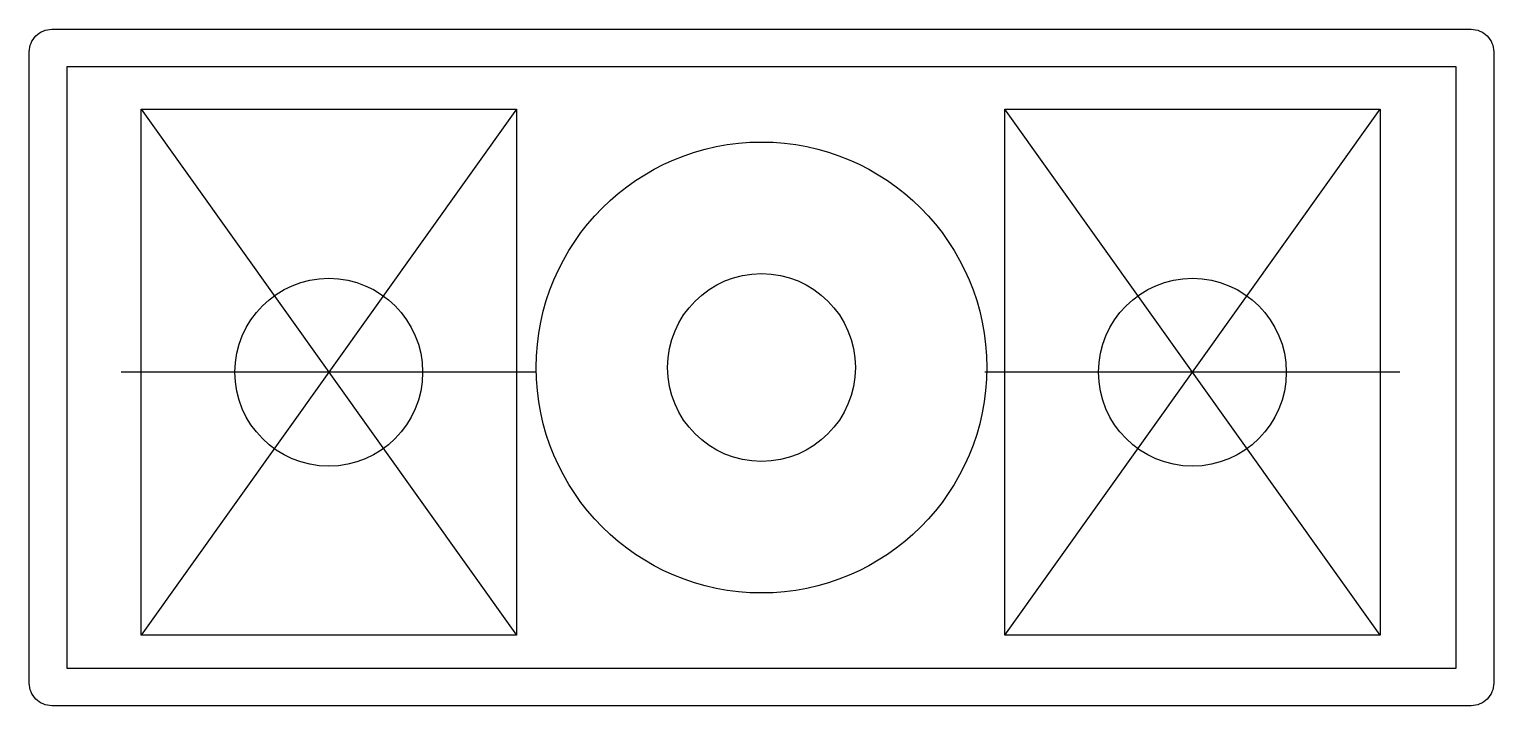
# Model space of a CAD drawing. Header units: millimetres. Extents: x -19.5 to 19.5, y -9 to 9.
import ezdxf

# ---------------------------------------------------------------- set-up
doc = ezdxf.new("R2010")
doc.units = ezdxf.units.MM
doc.layers.get('0').update_dxf_attribs({"linetype": 'CONTINUOUS'})

msp = doc.modelspace()

# ---------------------------------------------------------------- linework, layer by layer
for p, q in [((-16.524, 6.874), (-6.524, 6.874)), ((-16.524, -7.126), (-16.524, 6.874)), ((-16.524, 6.874), (-6.524, -7.126)), ((-6.524, 6.874), (-16.524, -7.126)), ((-6.524, 6.874), (-6.524, -7.126)), ((6.476, -7.126), (6.476, 6.874)), ((6.476, 6.874), (16.476, 6.874)), ((16.476, -7.126), (6.476, 6.874)), ((6.476, -7.126), (16.476, 6.874)), ((16.476, 6.874), (16.476, -7.126)), ((-5.999, -0.126), (-17.049, -0.126)), ((17.001, -0.126), (5.951, -0.126)), ((-6.524, -7.126), (-16.524, -7.126)), ((16.476, -7.126), (6.476, -7.126))]:
    msp.add_line(p, q)
msp.add_lwpolyline([(-18.9, -9, -0.414214), (-19.5, -8.4), (-19.5, 8.4, -0.414214), (-18.9, 9), (18.9, 9, -0.414214), (19.5, 8.4), (19.5, -8.4, -0.414214), (18.9, -9)], format="xyb", close=True)
msp.add_lwpolyline([(18.5, 8), (-18.5, 8), (-18.5, -8), (18.5, -8)], close=True)
for centre, radius in [((0, 0), 6), ((-11.524, -0.126), 2.5), ((0, 0), 2.5), ((11.476, -0.126), 2.5)]:
    msp.add_circle(centre, radius)

doc.saveas('drawing.dxf')
